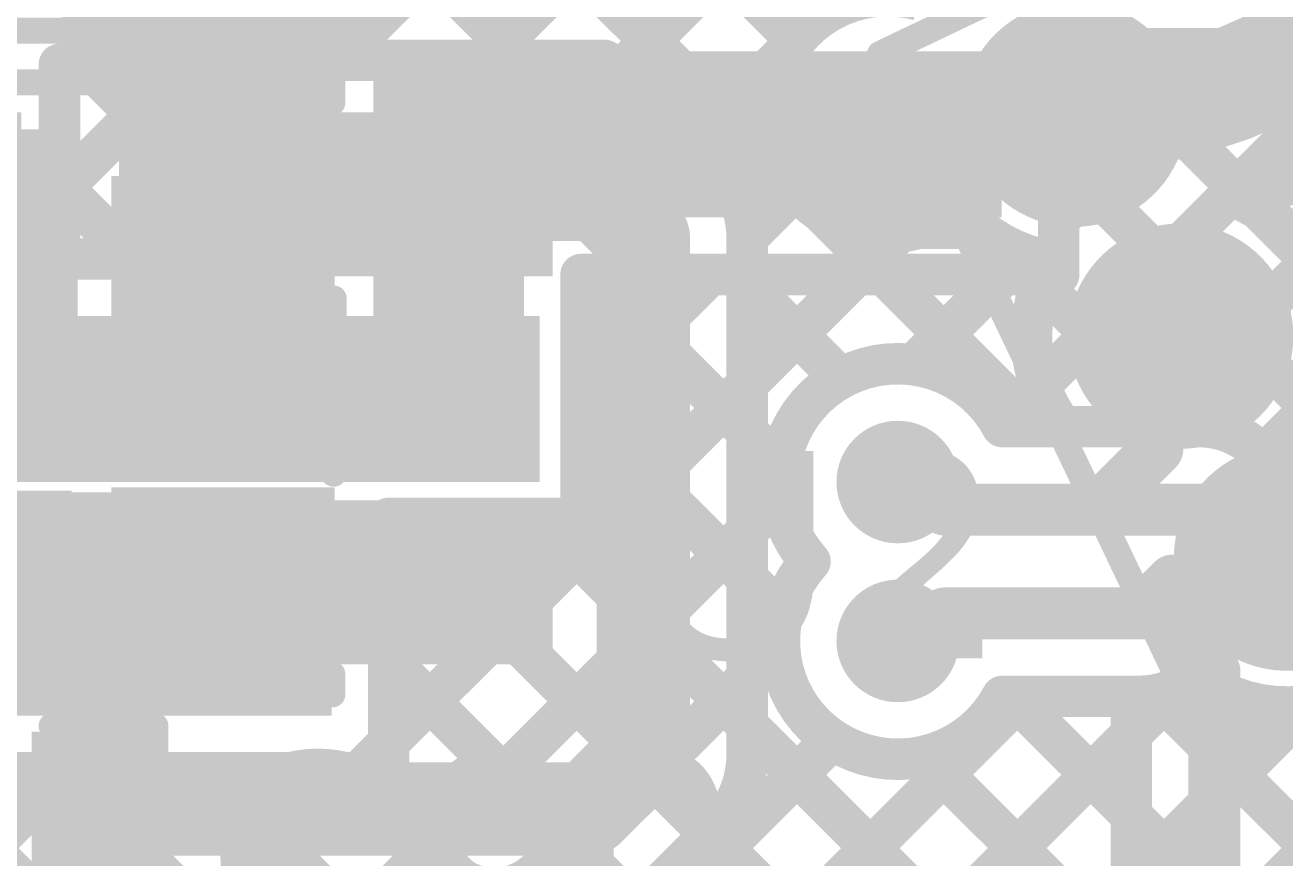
# Model space of a CAD drawing. Header units: millimetres. Extents: x -0.57 to 2.98, y -0.65 to 2.86.
# Drawn here: x 2.2759 to 2.5186, y 1.6376 to 1.7981 of the extents above; entities that cross this region are included whole.
import ezdxf

# ---------------------------------------------------------------- set-up
doc = ezdxf.new("R2010")
doc.units = ezdxf.units.MM
doc.header["$MEASUREMENT"] = 0
for name, color, linetype in [('BottomLayer', 5, 'Continuous'), ('BottomPaste', 16, 'Continuous'), ('BottomSolder', 6, 'Continuous'), ('Mechanical2', 216, 'Continuous'), ('TopLayer', 1, 'Continuous'), ('TopOverlay', 2, 'Continuous'), ('TopPaste', 8, 'Continuous'), ('TopSolder', 216, 'Continuous'), ('ViaHoleLayer', 16, 'Continuous')]:
    doc.layers.add(name, color=color, linetype=linetype)
doc.styles.add('Arial', font='', dxfattribs={"height": 0.2})
doc.styles.get('Arial').set_extended_font_data('Arial')

# ---------------------------------------------------------------- blocks, each defined once
blk = doc.blocks.new('C___0603_B_63')
at = {"layer": 'BottomLayer'}
for points in [[(-0.045, -0.0175), (-0.045, 0.0175), (-0.015, 0.0175), (-0.015, -0.0175)], [(0.015, -0.0175), (0.015, 0.0175), (0.045, 0.0175), (0.045, -0.0175)]]:
    blk.add_hatch(color=5, dxfattribs=at).paths.add_polyline_path(points)
at = {"layer": 'BottomPaste'}
for points in [[(-0.045, -0.0175), (-0.045, 0.0175), (-0.015, 0.0175), (-0.015, -0.0175)], [(0.015, -0.0175), (0.015, 0.0175), (0.045, 0.0175), (0.045, -0.0175)]]:
    blk.add_hatch(color=16, dxfattribs=at).paths.add_polyline_path(points)
at = {"layer": 'BottomSolder'}
for points in [[(-0.04736, -0.01986), (-0.04736, 0.01986), (-0.01264, 0.01986), (-0.01264, -0.01986)], [(0.01264, -0.01986), (0.01264, 0.01986), (0.04736, 0.01986), (0.04736, -0.01986)]]:
    blk.add_hatch(color=6, dxfattribs=at).paths.add_polyline_path(points)
blk = doc.blocks.new('SOT_23_5_99')
at = {"layer": 'TopLayer'}
for points in [[(-0.07283, 0.04921), (-0.02953, 0.04921), (-0.02953, 0.02559), (-0.07283, 0.02559)], [(0.02953, 0.04921), (0.07283, 0.04921), (0.07283, 0.02559), (0.02953, 0.02559)], [(-0.07283, 0.01181), (-0.02953, 0.01181), (-0.02953, -0.01181), (-0.07283, -0.01181)], [(-0.07283, -0.02559), (-0.02953, -0.02559), (-0.02953, -0.04921), (-0.07283, -0.04921)], [(0.02953, -0.02559), (0.07283, -0.02559), (0.07283, -0.04921), (0.02953, -0.04921)]]:
    blk.add_hatch(color=1, dxfattribs=at).paths.add_polyline_path(points)
at = {"layer": 'TopPaste'}
for points in [[(-0.07283, 0.04921), (-0.02953, 0.04921), (-0.02953, 0.02559), (-0.07283, 0.02559)], [(0.02953, 0.04921), (0.07283, 0.04921), (0.07283, 0.02559), (0.02953, 0.02559)], [(-0.07283, 0.01181), (-0.02953, 0.01181), (-0.02953, -0.01181), (-0.07283, -0.01181)], [(-0.07283, -0.02559), (-0.02953, -0.02559), (-0.02953, -0.04921), (-0.07283, -0.04921)], [(0.02953, -0.02559), (0.07283, -0.02559), (0.07283, -0.04921), (0.02953, -0.04921)]]:
    blk.add_hatch(color=8, dxfattribs=at).paths.add_polyline_path(points)
at = {"layer": 'TopSolder'}
for points in [[(-0.07683, 0.05321), (-0.02553, 0.05321), (-0.02553, 0.02159), (-0.07683, 0.02159)], [(0.02553, 0.05321), (0.07683, 0.05321), (0.07683, 0.02159), (0.02553, 0.02159)], [(-0.07683, 0.01581), (-0.02553, 0.01581), (-0.02553, -0.01581), (-0.07683, -0.01581)], [(-0.07683, -0.02159), (-0.02553, -0.02159), (-0.02553, -0.05321), (-0.07683, -0.05321)], [(0.02553, -0.02159), (0.07683, -0.02159), (0.07683, -0.05321), (0.02553, -0.05321)]]:
    blk.add_hatch(color=216, dxfattribs=at).paths.add_polyline_path(points)
at = {"layer": 'TopOverlay', "const_width": 0.005}
for points in [[(-0.03461, 0.05506), (-0.03461, 0.059)], [(-0.03461, 0.059), (0.03439, 0.059)], [(0.03439, 0.05506), (0.03439, 0.059)], [(-0.084, 0.032), (-0.084, 0.042)], [(-0.084, 0.042), (-0.079, 0.037)], [(-0.084, 0.032), (-0.079, 0.037)], [(0.03465, -0.01646), (0.03465, 0.01732)], [(-0.03461, -0.059), (-0.03461, -0.05506)], [(0.03439, -0.059), (0.03439, -0.05506)], [(-0.03461, -0.059), (0.03439, -0.059)]]:
    blk.add_lwpolyline(points, dxfattribs=at)
at = {"layer": 'TopOverlay', "const_width": 0.0025}
for points in [[(-0.03586, 0.059, 1), (-0.03336, 0.059, 1)], [(-0.03586, 0.059, 1), (-0.03336, 0.059, 1)], [(0.03314, 0.059, 1), (0.03564, 0.059, 1)], [(0.03314, 0.059, 1), (0.03564, 0.059, 1)], [(-0.03586, 0.05506, 1), (-0.03336, 0.05506, 1)], [(0.03314, 0.05506, 1), (0.03564, 0.05506, 1)], [(-0.08525, 0.042, 1), (-0.08275, 0.042, 1)], [(-0.08525, 0.042, 1), (-0.08275, 0.042, 1)], [(-0.08025, 0.037, 1), (-0.07775, 0.037, 1)], [(-0.08025, 0.037, 1), (-0.07775, 0.037, 1)], [(-0.08525, 0.032, 1), (-0.08275, 0.032, 1)], [(-0.08525, 0.032, 1), (-0.08275, 0.032, 1)], [(0.0334, 0.01732, 1), (0.0359, 0.01732, 1)], [(0.0334, -0.01646, 1), (0.0359, -0.01646, 1)], [(-0.03586, -0.05506, 1), (-0.03336, -0.05506, 1)], [(0.03314, -0.05506, 1), (0.03564, -0.05506, 1)], [(-0.03586, -0.059, 1), (-0.03336, -0.059, 1)], [(-0.03586, -0.059, 1), (-0.03336, -0.059, 1)], [(0.03314, -0.059, 1), (0.03564, -0.059, 1)], [(0.03314, -0.059, 1), (0.03564, -0.059, 1)]]:
    blk.add_lwpolyline(points, format="xyb", close=True, dxfattribs=at)
blk = doc.blocks.new('SOLDER_BRIDGE_153')
at = {"layer": 'TopLayer'}
for points in [[(-0.045, -0.0175), (-0.045, 0.0175), (-0.015, 0.0175), (-0.015, -0.0175)], [(0.015, -0.0175), (0.015, 0.0175), (0.045, 0.0175), (0.045, -0.0175)]]:
    blk.add_hatch(color=1, dxfattribs=at).paths.add_polyline_path(points)
at = {"layer": 'TopPaste'}
for points in [[(-0.045, -0.0175), (-0.045, 0.0175), (-0.015, 0.0175), (-0.015, -0.0175)], [(0.015, -0.0175), (0.015, 0.0175), (0.045, 0.0175), (0.045, -0.0175)]]:
    blk.add_hatch(color=8, dxfattribs=at).paths.add_polyline_path(points)
at = {"layer": 'TopSolder'}
for points in [[(-0.049, -0.0215), (-0.049, 0.0215), (-0.011, 0.0215), (-0.011, -0.0215)], [(0.011, -0.0215), (0.011, 0.0215), (0.049, 0.0215), (0.049, -0.0215)]]:
    blk.add_hatch(color=216, dxfattribs=at).paths.add_polyline_path(points)
at = {"layer": 'TopOverlay', "const_width": 0.005}
for points in [[(0.05, 0.022), (-0.05, 0.022)], [(-0.05, 0.022), (-0.05, -0.022)], [(0.05, 0.022), (0.05, -0.022)], [(0.05, -0.022), (-0.05, -0.022)]]:
    blk.add_lwpolyline(points, dxfattribs=at)
at = {"layer": 'TopOverlay', "const_width": 0.0025}
for points in [[(-0.05125, 0.022, 1), (-0.04875, 0.022, 1)], [(-0.05125, 0.022, 1), (-0.04875, 0.022, 1)], [(0.04875, 0.022, 1), (0.05125, 0.022, 1)], [(0.04875, 0.022, 1), (0.05125, 0.022, 1)], [(-0.05125, -0.022, 1), (-0.04875, -0.022, 1)], [(-0.05125, -0.022, 1), (-0.04875, -0.022, 1)], [(0.04875, -0.022, 1), (0.05125, -0.022, 1)], [(0.04875, -0.022, 1), (0.05125, -0.022, 1)]]:
    blk.add_lwpolyline(points, format="xyb", close=True, dxfattribs=at)
blk = doc.blocks.new('RES_0603_B_179')
at = {"layer": 'BottomLayer'}
for points in [[(-0.045, -0.0175), (-0.045, 0.0175), (-0.015, 0.0175), (-0.015, -0.0175)], [(0.015, -0.0175), (0.015, 0.0175), (0.045, 0.0175), (0.045, -0.0175)]]:
    blk.add_hatch(color=5, dxfattribs=at).paths.add_polyline_path(points)
at = {"layer": 'BottomPaste'}
for points in [[(-0.045, -0.0175), (-0.045, 0.0175), (-0.015, 0.0175), (-0.015, -0.0175)], [(0.015, -0.0175), (0.015, 0.0175), (0.045, 0.0175), (0.045, -0.0175)]]:
    blk.add_hatch(color=16, dxfattribs=at).paths.add_polyline_path(points)
at = {"layer": 'BottomSolder'}
for points in [[(-0.049, -0.0215), (-0.049, 0.0215), (-0.011, 0.0215), (-0.011, -0.0215)], [(0.011, -0.0215), (0.011, 0.0215), (0.049, 0.0215), (0.049, -0.0215)]]:
    blk.add_hatch(color=6, dxfattribs=at).paths.add_polyline_path(points)
blk = doc.blocks.new('CAP_0402_215')
at = {"layer": 'TopLayer'}
for points in [[(-0.0275, -0.0125), (-0.0275, 0.0125), (-0.0095, 0.0125), (-0.0095, -0.0125)], [(0.0095, -0.0125), (0.0095, 0.0125), (0.0275, 0.0125), (0.0275, -0.0125)]]:
    blk.add_hatch(color=1, dxfattribs=at).paths.add_polyline_path(points)
at = {"layer": 'TopPaste'}
for points in [[(-0.0275, -0.0125), (-0.0275, 0.0125), (-0.0095, 0.0125), (-0.0095, -0.0125)], [(0.0095, -0.0125), (0.0095, 0.0125), (0.0275, 0.0125), (0.0275, -0.0125)]]:
    blk.add_hatch(color=8, dxfattribs=at).paths.add_polyline_path(points)
at = {"layer": 'TopSolder'}
for points in [[(-0.02986, -0.01486), (-0.02986, 0.01486), (-0.00714, 0.01486), (-0.00714, -0.01486)], [(0.00714, -0.01486), (0.00714, 0.01486), (0.02986, 0.01486), (0.02986, -0.01486)]]:
    blk.add_hatch(color=216, dxfattribs=at).paths.add_polyline_path(points)
at = {"layer": 'TopOverlay', "const_width": 0.005}
for points in [[(-0.011, 0.016), (-0.031, 0.016)], [(-0.031, 0.016), (-0.031, -0.016)], [(0.031, 0.016), (0.011, 0.016)], [(0.031, 0.016), (0.031, -0.016)], [(-0.011, -0.016), (-0.031, -0.016)], [(0.031, -0.016), (0.011, -0.016)]]:
    blk.add_lwpolyline(points, dxfattribs=at)
at = {"layer": 'TopOverlay', "const_width": 0.0025}
for points in [[(-0.03225, 0.016, 1), (-0.02975, 0.016, 1)], [(-0.03225, 0.016, 1), (-0.02975, 0.016, 1)], [(-0.01225, 0.016, 1), (-0.00975, 0.016, 1)], [(0.00975, 0.016, 1), (0.01225, 0.016, 1)], [(0.02975, 0.016, 1), (0.03225, 0.016, 1)], [(0.02975, 0.016, 1), (0.03225, 0.016, 1)], [(-0.03225, -0.016, 1), (-0.02975, -0.016, 1)], [(-0.03225, -0.016, 1), (-0.02975, -0.016, 1)], [(-0.01225, -0.016, 1), (-0.00975, -0.016, 1)], [(0.00975, -0.016, 1), (0.01225, -0.016, 1)], [(0.02975, -0.016, 1), (0.03225, -0.016, 1)], [(0.02975, -0.016, 1), (0.03225, -0.016, 1)]]:
    blk.add_lwpolyline(points, format="xyb", close=True, dxfattribs=at)
blk = doc.blocks.new('CAP_0603_B_218')
at = {"layer": 'BottomLayer'}
for points in [[(-0.045, -0.0175), (-0.045, 0.0175), (-0.015, 0.0175), (-0.015, -0.0175)], [(0.015, -0.0175), (0.015, 0.0175), (0.045, 0.0175), (0.045, -0.0175)]]:
    blk.add_hatch(color=5, dxfattribs=at).paths.add_polyline_path(points)
at = {"layer": 'BottomPaste'}
for points in [[(-0.045, -0.0175), (-0.045, 0.0175), (-0.015, 0.0175), (-0.015, -0.0175)], [(0.015, -0.0175), (0.015, 0.0175), (0.045, 0.0175), (0.045, -0.0175)]]:
    blk.add_hatch(color=16, dxfattribs=at).paths.add_polyline_path(points)
at = {"layer": 'BottomSolder'}
for points in [[(-0.04736, -0.01986), (-0.04736, 0.01986), (-0.01264, 0.01986), (-0.01264, -0.01986)], [(0.01264, -0.01986), (0.01264, 0.01986), (0.04736, 0.01986), (0.04736, -0.01986)]]:
    blk.add_hatch(color=6, dxfattribs=at).paths.add_polyline_path(points)
blk = doc.blocks.new('SPM0687LR5H_1_234')
at = {"layer": 'TopLayer'}
h = blk.add_hatch(color=1, dxfattribs=at)
edge = h.paths.add_edge_path()
edge.add_arc((-0.0474, 0.06705), 0.01772, 0, 360)
h = blk.add_hatch(color=1, dxfattribs=at)
edge = h.paths.add_edge_path()
edge.add_arc((0, 0.06705), 0.01772, 0, 360)
h = blk.add_hatch(color=1, dxfattribs=at)
edge = h.paths.add_edge_path()
edge.add_arc((0.0474, 0.06705), 0.01772, 0, 360)
at = {"layer": 'TopPaste'}
h = blk.add_hatch(color=8, dxfattribs=at)
edge = h.paths.add_edge_path()
edge.add_arc((-0.0474, 0.06705), 0.01772, 0, 360)
h = blk.add_hatch(color=8, dxfattribs=at)
edge = h.paths.add_edge_path()
edge.add_arc((0, 0.06705), 0.01772, 0, 360)
h = blk.add_hatch(color=8, dxfattribs=at)
edge = h.paths.add_edge_path()
edge.add_arc((0.0474, 0.06705), 0.01772, 0, 360)
at = {"layer": 'TopSolder'}
h = blk.add_hatch(color=216, dxfattribs=at)
edge = h.paths.add_edge_path()
edge.add_arc((-0.0474, 0.06705), 0.02172, 0, 360)
h = blk.add_hatch(color=216, dxfattribs=at)
edge = h.paths.add_edge_path()
edge.add_arc((0, 0.06705), 0.02172, 0, 360)
h = blk.add_hatch(color=216, dxfattribs=at)
edge = h.paths.add_edge_path()
edge.add_arc((0.0474, 0.06705), 0.02172, 0, 360)
at = {"layer": 'TopOverlay', "const_width": 0.005}
for points in [[(-0.07402, 0.09591), (-0.07402, -0.10591)], [(0.07402, 0.09591), (-0.07402, 0.09591)], [(0.07402, 0.09591), (0.07402, -0.10591)]]:
    blk.add_lwpolyline(points, dxfattribs=at)
at = {"layer": 'TopOverlay', "const_width": 0.0025}
for points in [[(-0.07527, 0.09591, 1), (-0.07277, 0.09591, 1)], [(-0.07527, 0.09591, 1), (-0.07277, 0.09591, 1)], [(0.07277, 0.09591, 1), (0.07527, 0.09591, 1)], [(0.07277, 0.09591, 1), (0.07527, 0.09591, 1)]]:
    blk.add_lwpolyline(points, format="xyb", close=True, dxfattribs=at)
blk = doc.blocks.new('CAP_0402_B_361')
at = {"layer": 'BottomLayer'}
for points in [[(-0.0095, 0.0125), (-0.0095, -0.0125), (-0.0275, -0.0125), (-0.0275, 0.0125)], [(0.0275, 0.0125), (0.0275, -0.0125), (0.0095, -0.0125), (0.0095, 0.0125)]]:
    blk.add_hatch(color=5, dxfattribs=at).paths.add_polyline_path(points)
at = {"layer": 'BottomPaste'}
for points in [[(-0.0095, 0.0125), (-0.0095, -0.0125), (-0.0275, -0.0125), (-0.0275, 0.0125)], [(0.0275, 0.0125), (0.0275, -0.0125), (0.0095, -0.0125), (0.0095, 0.0125)]]:
    blk.add_hatch(color=16, dxfattribs=at).paths.add_polyline_path(points)
at = {"layer": 'BottomSolder'}
for points in [[(-0.00714, 0.01486), (-0.00714, -0.01486), (-0.02986, -0.01486), (-0.02986, 0.01486)], [(0.02986, 0.01486), (0.02986, -0.01486), (0.00714, -0.01486), (0.00714, 0.01486)]]:
    blk.add_hatch(color=6, dxfattribs=at).paths.add_polyline_path(points)
blk = doc.blocks.new('C___0402_B_365')
at = {"layer": 'BottomLayer'}
for points in [[(-0.0095, 0.0125), (-0.0095, -0.0125), (-0.0275, -0.0125), (-0.0275, 0.0125)], [(0.0275, 0.0125), (0.0275, -0.0125), (0.0095, -0.0125), (0.0095, 0.0125)]]:
    blk.add_hatch(color=5, dxfattribs=at).paths.add_polyline_path(points)
at = {"layer": 'BottomPaste'}
for points in [[(-0.0095, 0.0125), (-0.0095, -0.0125), (-0.0275, -0.0125), (-0.0275, 0.0125)], [(0.0275, 0.0125), (0.0275, -0.0125), (0.0095, -0.0125), (0.0095, 0.0125)]]:
    blk.add_hatch(color=16, dxfattribs=at).paths.add_polyline_path(points)
at = {"layer": 'BottomSolder'}
for points in [[(-0.00714, 0.01486), (-0.00714, -0.01486), (-0.02986, -0.01486), (-0.02986, 0.01486)], [(0.02986, 0.01486), (0.02986, -0.01486), (0.00714, -0.01486), (0.00714, 0.01486)]]:
    blk.add_hatch(color=6, dxfattribs=at).paths.add_polyline_path(points)

msp = doc.modelspace()

# ---------------------------------------------------------------- hatches: boundary and pattern name
at = {"layer": 'BottomLayer'}
for points in [[(2.294, 1.729), (2.334, 1.729), (2.334, 1.821), (2.294, 1.821)], [(2.343, 1.761), (2.464, 1.761), (2.464, 1.793), (2.343, 1.793)], [(2.173, 1.729), (2.286, 1.729), (2.286, 1.778), (2.173, 1.778)], [(2.343, 1.714), (2.372, 1.714), (2.372, 1.764), (2.343, 1.764)], [(2.197, 1.665), (2.33494, 1.665), (2.33494, 1.708), (2.197, 1.708)]]:
    msp.add_hatch(color=5, dxfattribs=at).paths.add_polyline_path(points)
h = msp.add_hatch(color=5, dxfattribs=at)
edge = h.paths.add_edge_path()
edge.add_arc((2.44208, 1.78092), 0.01181, 0, 360)
h = msp.add_hatch(color=5, dxfattribs=at)
edge = h.paths.add_edge_path()
edge.add_arc((2.36, 1.727), 0.01181, 0, 360)
h = msp.add_hatch(color=5, dxfattribs=at)
edge = h.paths.add_edge_path()
edge.add_arc((2.444, 1.71), 0.01181, 0, 360)
h = msp.add_hatch(color=5, dxfattribs=at)
edge = h.paths.add_edge_path()
edge.add_arc((2.317, 1.69), 0.01181, 0, 360)
h = msp.add_hatch(color=5, dxfattribs=at)
edge = h.paths.add_edge_path()
edge.add_arc((2.444, 1.67938), 0.01181, 0, 360)
at = {"layer": 'BottomSolder'}
h = msp.add_hatch(color=6, dxfattribs=at)
edge = h.paths.add_edge_path()
edge.add_arc((2.44208, 1.78092), 0.00791, 0, 360)
h = msp.add_hatch(color=6, dxfattribs=at)
edge = h.paths.add_edge_path()
edge.add_arc((2.36, 1.727), 0.00791, 0, 360)
h = msp.add_hatch(color=6, dxfattribs=at)
edge = h.paths.add_edge_path()
edge.add_arc((2.444, 1.71), 0.00791, 0, 360)
h = msp.add_hatch(color=6, dxfattribs=at)
edge = h.paths.add_edge_path()
edge.add_arc((2.317, 1.69), 0.00791, 0, 360)
h = msp.add_hatch(color=6, dxfattribs=at)
edge = h.paths.add_edge_path()
edge.add_arc((2.444, 1.67938), 0.00791, 0, 360)
at = {"layer": 'TopLayer'}
h = msp.add_hatch(color=1, dxfattribs=at)
edge = h.paths.add_edge_path()
edge.add_arc((2.44208, 1.78092), 0.01181, 0, 360)
msp.add_hatch(color=1, dxfattribs=at).paths.add_polyline_path([(2.172, 1.71), (2.375, 1.71), (2.375, 1.742), (2.172, 1.742)])
h = msp.add_hatch(color=1, dxfattribs=at)
edge = h.paths.add_edge_path()
edge.add_arc((2.36, 1.727), 0.01181, 0, 360)
h = msp.add_hatch(color=1, dxfattribs=at)
edge = h.paths.add_edge_path()
edge.add_arc((2.444, 1.71), 0.01181, 0, 360)
h = msp.add_hatch(color=1, dxfattribs=at)
edge = h.paths.add_edge_path()
edge.add_arc((2.317, 1.69), 0.01181, 0, 360)
h = msp.add_hatch(color=1, dxfattribs=at)
edge = h.paths.add_edge_path()
edge.add_arc((2.444, 1.67938), 0.01181, 0, 360)
at = {"layer": 'TopSolder'}
h = msp.add_hatch(color=216, dxfattribs=at)
edge = h.paths.add_edge_path()
edge.add_arc((2.44208, 1.78092), 0.00791, 0, 360)
h = msp.add_hatch(color=216, dxfattribs=at)
edge = h.paths.add_edge_path()
edge.add_arc((2.36, 1.727), 0.00791, 0, 360)
h = msp.add_hatch(color=216, dxfattribs=at)
edge = h.paths.add_edge_path()
edge.add_arc((2.444, 1.71), 0.00791, 0, 360)
h = msp.add_hatch(color=216, dxfattribs=at)
edge = h.paths.add_edge_path()
edge.add_arc((2.317, 1.69), 0.00791, 0, 360)
h = msp.add_hatch(color=216, dxfattribs=at)
edge = h.paths.add_edge_path()
edge.add_arc((2.444, 1.67938), 0.00791, 0, 360)
at = {"layer": 'ViaHoleLayer'}
h = msp.add_hatch(color=16, dxfattribs=at)
edge = h.paths.add_edge_path()
edge.add_arc((2.44208, 1.78092), 0.00591, 0, 360)
h = msp.add_hatch(color=16, dxfattribs=at)
edge = h.paths.add_edge_path()
edge.add_arc((2.36, 1.727), 0.00591, 0, 360)
h = msp.add_hatch(color=16, dxfattribs=at)
edge = h.paths.add_edge_path()
edge.add_arc((2.444, 1.71), 0.00591, 0, 360)
h = msp.add_hatch(color=16, dxfattribs=at)
edge = h.paths.add_edge_path()
edge.add_arc((2.317, 1.69), 0.00591, 0, 360)
h = msp.add_hatch(color=16, dxfattribs=at)
edge = h.paths.add_edge_path()
edge.add_arc((2.444, 1.67938), 0.00591, 0, 360)

# ---------------------------------------------------------------- linework, layer by layer
at = {"layer": 'BottomLayer'}
for points, const_width in [([(2.46389, 1.72117), (2.53622, 1.7935)], 0.008), ([(2.475, 1.76057), (2.50793, 1.7935)], 0.008), ([(2.485, 1.7935), (2.54931, 1.7935)], 0.008), ([(2.51093, 1.7935), (2.623, 1.68143)], 0.008), ([(2.475, 1.75), (2.475, 1.791)], 0.008), ([(2.475, 1.791), (2.485, 1.791)], 0.008), ([(2.485, 1.79114), (2.623, 1.65314)], 0.008), ([(2.49169, 1.72069), (2.5569, 1.7859)], 0.008), ([(2.475, 1.77286), (2.623, 1.62486)], 0.008), ([(2.51436, 1.71507), (2.56292, 1.76364)], 0.008), ([(2.34594, 1.65979), (2.43615, 1.75)], 0.008), ([(2.383, 1.75), (2.475, 1.75)], 0.008), ([(2.383, 1.72514), (2.40786, 1.75)], 0.008), ([(2.383, 1.703), (2.383, 1.75)], 0.008), ([(2.38472, 1.75), (2.42143, 1.71329)], 0.008), ([(2.41301, 1.75), (2.43302, 1.72999)], 0.008), ([(2.44129, 1.75), (2.4706, 1.72069)], 0.008), ([(2.44704, 1.73261), (2.46443, 1.75)], 0.008), ([(2.46958, 1.75), (2.49889, 1.72069)], 0.008), ([(2.383, 1.72344), (2.4218, 1.68464)], 0.008), ([(2.46415, 1.72069), (2.50212, 1.72069)], 0.008), ([(2.51344, 1.71599), (2.5363, 1.69313)], 0.008), ([(2.44031, 1.71), (2.444, 1.71)], 0.01), ([(2.444, 1.71), (2.44769, 1.71)], 0.01), ([(2.44769, 1.71), (2.453, 1.70469)], 0.01), ([(2.33734, 1.62291), (2.42139, 1.70696)], 0.008), ([(2.453, 1.70469), (2.50212, 1.70469)], 0.01), ([(2.50212, 1.70469), (2.525, 1.6818)], 0.01), ([(2.34594, 1.68807), (2.36086, 1.703)], 0.008), ([(2.34594, 1.703), (2.383, 1.703)], 0.008), ([(2.34594, 1.654), (2.34594, 1.703)], 0.008), ([(2.34687, 1.703), (2.489, 1.56087)], 0.008), ([(2.37515, 1.703), (2.489, 1.58915)], 0.008), ([(2.44769, 1.67938), (2.453, 1.68469)], 0.01), ([(2.453, 1.68469), (2.49383, 1.68469)], 0.01), ([(2.49383, 1.68469), (2.505, 1.67352)], 0.01), ([(2.44031, 1.67938), (2.444, 1.67938)], 0.01), ([(2.444, 1.67938), (2.44769, 1.67938)], 0.01), ([(2.34271, 1.59999), (2.42121, 1.67849)], 0.008), ([(2.34594, 1.67565), (2.489, 1.53259)], 0.008), ([(2.505, 1.474), (2.505, 1.67352)], 0.01), ([(2.363, 1.56371), (2.46797, 1.66869)], 0.008), ([(2.46415, 1.66869), (2.4872, 1.66869)], 0.008), ([(2.46603, 1.66869), (2.489, 1.64572)], 0.008), ([(2.489, 1.48063), (2.489, 1.66689)], 0.008), ([(2.363, 1.53543), (2.489, 1.66143)], 0.008), ([(2.34015, 1.654), (2.34594, 1.65979)], 0.008), ([(2.348, 1.577), (2.43138, 1.66038)], 0.008), ([(2.44926, 1.65718), (2.489, 1.61744)], 0.008), ([(2.21054, 1.654), (2.34594, 1.654)], 0.008), ([(2.25358, 1.624), (2.28358, 1.654)], 0.008), ([(2.25445, 1.654), (2.28445, 1.624)], 0.008), ([(2.28186, 1.624), (2.31186, 1.654)], 0.008), ([(2.28273, 1.654), (2.30984, 1.62689)], 0.008), ([(2.31102, 1.654), (2.48669, 1.47832)], 0.008), ([(2.31521, 1.62906), (2.34015, 1.654)], 0.008), ([(2.3393, 1.654), (2.489, 1.5043)], 0.008)]:
    msp.add_lwpolyline(points, dxfattribs=dict(at, const_width=const_width))
for points, const_width in [([(2.483, 1.7935, 1), (2.487, 1.7935, 1)], 0.004), ([(2.50593, 1.7935, 1), (2.50993, 1.7935, 1)], 0.004), ([(2.50893, 1.7935, 1), (2.51293, 1.7935, 1)], 0.004), ([(2.473, 1.791, 1), (2.477, 1.791, 1)], 0.004), ([(2.473, 1.791, 1), (2.477, 1.791, 1)], 0.004), ([(2.483, 1.79114, 1), (2.487, 1.79114, 1)], 0.004), ([(2.483, 1.791, 1), (2.487, 1.791, 1)], 0.004), ([(2.473, 1.77286, 1), (2.477, 1.77286, 1)], 0.004), ([(2.473, 1.76057, 1), (2.477, 1.76057, 1)], 0.004), ([(2.381, 1.75, 1), (2.385, 1.75, 1)], 0.004), ([(2.381, 1.75, 1), (2.385, 1.75, 1)], 0.004), ([(2.38272, 1.75, 1), (2.38672, 1.75, 1)], 0.004), ([(2.40586, 1.75, 1), (2.40986, 1.75, 1)], 0.004), ([(2.41101, 1.75, 1), (2.41501, 1.75, 1)], 0.004), ([(2.43415, 1.75, 1), (2.43815, 1.75, 1)], 0.004), ([(2.43929, 1.75, 1), (2.44329, 1.75, 1)], 0.004), ([(2.46243, 1.75, 1), (2.46643, 1.75, 1)], 0.004), ([(2.46758, 1.75, 1), (2.47158, 1.75, 1)], 0.004), ([(2.473, 1.75, 1), (2.477, 1.75, 1)], 0.004), ([(2.473, 1.75, 1), (2.477, 1.75, 1)], 0.004), ([(2.44504, 1.73261, 1), (2.44904, 1.73261, 1)], 0.004), ([(2.43102, 1.72999, 1), (2.43502, 1.72999, 1)], 0.004), ([(2.381, 1.72514, 1), (2.385, 1.72514, 1)], 0.004), ([(2.381, 1.72344, 1), (2.385, 1.72344, 1)], 0.004), ([(2.46189, 1.72117, 1), (2.46589, 1.72117, 1)], 0.004), ([(2.46215, 1.72069, 1), (2.46615, 1.72069, 1)], 0.004), ([(2.46215, 1.72069, 1), (2.46615, 1.72069, 1)], 0.004), ([(2.4686, 1.72069, 1), (2.4726, 1.72069, 1)], 0.004), ([(2.48969, 1.72069, 1), (2.49369, 1.72069, 1)], 0.004), ([(2.49689, 1.72069, 1), (2.50089, 1.72069, 1)], 0.004), ([(2.50012, 1.72069, 1), (2.50412, 1.72069, 1)], 0.004), ([(2.50012, 1.72069, 1), (2.50412, 1.72069, 1)], 0.004), ([(2.50012, 1.72069, 1), (2.50412, 1.72069, 1)], 0.004), ([(2.51143, 1.716, 1), (2.51543, 1.716, 1)], 0.004), ([(2.51144, 1.71599, 1), (2.51544, 1.71599, 1)], 0.004), ([(2.51144, 1.71599, 1), (2.51544, 1.71599, 1)], 0.004), ([(2.51236, 1.71507, 1), (2.51636, 1.71507, 1)], 0.004), ([(2.41943, 1.71329, 1), (2.42343, 1.71329, 1)], 0.004), ([(2.43781, 1.71, 1), (2.44281, 1.71, 1)], 0.005), ([(2.4415, 1.71, 1), (2.4465, 1.71, 1)], 0.005), ([(2.4415, 1.71, 1), (2.4465, 1.71, 1)], 0.005), ([(2.44519, 1.71, 1), (2.45019, 1.71, 1)], 0.005), ([(2.44519, 1.71, 1), (2.45019, 1.71, 1)], 0.005), ([(2.41939, 1.70696, 1), (2.42339, 1.70696, 1)], 0.004), ([(2.4505, 1.70469, 1), (2.4555, 1.70469, 1)], 0.005), ([(2.4505, 1.70469, 1), (2.4555, 1.70469, 1)], 0.005), ([(2.49962, 1.70469, 1), (2.50462, 1.70469, 1)], 0.005), ([(2.49962, 1.70469, 1), (2.50462, 1.70469, 1)], 0.005), ([(2.34394, 1.703, 1), (2.34794, 1.703, 1)], 0.004), ([(2.34394, 1.703, 1), (2.34794, 1.703, 1)], 0.004), ([(2.34487, 1.703, 1), (2.34887, 1.703, 1)], 0.004), ([(2.35886, 1.703, 1), (2.36286, 1.703, 1)], 0.004), ([(2.37315, 1.703, 1), (2.37715, 1.703, 1)], 0.004), ([(2.381, 1.703, 1), (2.385, 1.703, 1)], 0.004), ([(2.381, 1.703, 1), (2.385, 1.703, 1)], 0.004), ([(2.42509, 1.69469, 1), (2.42909, 1.69469, 1)], 0.004), ([(2.42509, 1.69469, 1), (2.42909, 1.69469, 1)], 0.004), ([(2.34394, 1.68807, 1), (2.34794, 1.68807, 1)], 0.004), ([(2.4505, 1.68469, 1), (2.4555, 1.68469, 1)], 0.005), ([(2.4505, 1.68469, 1), (2.4555, 1.68469, 1)], 0.005), ([(2.49133, 1.68469, 1), (2.49633, 1.68469, 1)], 0.005), ([(2.49133, 1.68469, 1), (2.49633, 1.68469, 1)], 0.005), ([(2.4198, 1.68464, 1), (2.4238, 1.68464, 1)], 0.004), ([(2.43781, 1.67938, 1), (2.44281, 1.67938, 1)], 0.005), ([(2.4415, 1.67938, 1), (2.4465, 1.67938, 1)], 0.005), ([(2.4415, 1.67938, 1), (2.4465, 1.67938, 1)], 0.005), ([(2.44519, 1.67938, 1), (2.45019, 1.67938, 1)], 0.005), ([(2.44519, 1.67938, 1), (2.45019, 1.67938, 1)], 0.005), ([(2.41921, 1.67849, 1), (2.42321, 1.67849, 1)], 0.004), ([(2.34394, 1.67565, 1), (2.34794, 1.67565, 1)], 0.004), ([(2.5025, 1.67352, 1), (2.5075, 1.67352, 1)], 0.005), ([(2.5025, 1.67352, 1), (2.5075, 1.67352, 1)], 0.005), ([(2.46215, 1.66869, 1), (2.46615, 1.66869, 1)], 0.004), ([(2.46215, 1.66869, 1), (2.46615, 1.66869, 1)], 0.004), ([(2.46403, 1.66869, 1), (2.46803, 1.66869, 1)], 0.004), ([(2.46597, 1.66869, 1), (2.46997, 1.66869, 1)], 0.004), ([(2.4852, 1.66869, 1), (2.4892, 1.66869, 1)], 0.004), ([(2.487, 1.66689, 1), (2.491, 1.66689, 1)], 0.004), ([(2.487, 1.66143, 1), (2.491, 1.66143, 1)], 0.004), ([(2.34394, 1.65979, 1), (2.34794, 1.65979, 1)], 0.004), ([(2.34394, 1.65979, 1), (2.34794, 1.65979, 1)], 0.004), ([(2.42938, 1.66038, 1), (2.43338, 1.66038, 1)], 0.004), ([(2.44726, 1.65718, 1), (2.45126, 1.65718, 1)], 0.004), ([(2.28073, 1.654, 1), (2.28473, 1.654, 1)], 0.004), ([(2.28158, 1.654, 1), (2.28558, 1.654, 1)], 0.004), ([(2.30902, 1.654, 1), (2.31302, 1.654, 1)], 0.004), ([(2.30986, 1.654, 1), (2.31386, 1.654, 1)], 0.004), ([(2.3373, 1.654, 1), (2.3413, 1.654, 1)], 0.004), ([(2.33815, 1.654, 1), (2.34215, 1.654, 1)], 0.004), ([(2.33815, 1.654, 1), (2.34215, 1.654, 1)], 0.004), ([(2.34394, 1.654, 1), (2.34794, 1.654, 1)], 0.004), ([(2.34394, 1.654, 1), (2.34794, 1.654, 1)], 0.004), ([(2.487, 1.64572, 1), (2.491, 1.64572, 1)], 0.004)]:
    msp.add_lwpolyline(points, format="xyb", close=True, dxfattribs=dict(at, const_width=const_width))
at = {"layer": 'BottomLayer', "const_width": 0.008}
for points in [[(2.42709, 1.69469, -1.132461), (2.46415, 1.72069)], [(2.50212, 1.72069, -0.198912), (2.51343, 1.716)], [(2.50212, 1.72069, -0.199231), (2.51344, 1.71599)], [(2.46415, 1.66869, -1.132461), (2.42709, 1.69469)]]:
    msp.add_lwpolyline(points, format="xyb", dxfattribs=at)
at = {"layer": 'Mechanical2', "const_width": 0.01}
msp.add_lwpolyline([(1.75783, 2.80917, -6.230382), (0.64896, 2.81029)], format="xyb", dxfattribs=at)
at = {"layer": 'TopLayer'}
for points, const_width in [([(2.561, 1.86384, -0.414214), (2.47808, 1.78092)], 0.022), ([(2.44811, 1.75892, -1.310882), (2.44811, 1.80292)], 0.008), ([(2.38753, 1.78544, -0.186064), (2.40068, 1.77961)], 0.008), ([(2.38753, 1.78544, -0.186645), (2.40071, 1.77957)], 0.008), ([(2.54445, 1.78258, -0.092433), (2.51071, 1.76412)], 0.008), ([(2.40911, 1.77117, -0.199496), (2.415, 1.757)], 0.008), ([(2.40914, 1.77114, -0.198912), (2.415, 1.757)], 0.008), ([(2.51071, 1.76412, -0.173235), (2.5244, 1.7505)], 0.008), ([(2.47365, 1.75255, -0.136613), (2.45962, 1.75892)], 0.008), ([(2.47256, 1.72577, -0.247579), (2.47365, 1.75255)], 0.008), ([(2.42709, 1.69469, -1.132461), (2.46415, 1.72069)], 0.008), ([(2.47567, 1.72069, -0.05202), (2.47256, 1.72577)], 0.008), ([(2.30125, 1.6735, -0.313229), (2.29604, 1.699)], 0.008), ([(2.46415, 1.66869, -1.132461), (2.42709, 1.69469)], 0.008), ([(2.54761, 1.69535, -0.624535), (2.50123, 1.67271)], 0.008), ([(2.50123, 1.67271, -0.183073), (2.49063, 1.66869)], 0.008), ([(2.50123, 1.67271, -0.183073), (2.49063, 1.66869)], 0.008), ([(2.415, 1.65754, -0.199496), (2.40911, 1.64337)], 0.008), ([(2.415, 1.65754, -0.198912), (2.40914, 1.6434)], 0.008)]:
    msp.add_lwpolyline(points, format="xyb", dxfattribs=dict(at, const_width=const_width))
for points, const_width in [([(2.336, 1.79127), (2.37579, 1.83106)], 0.008), ([(2.36023, 1.83106), (2.42326, 1.76803)], 0.008), ([(2.36429, 1.79127), (2.40407, 1.83106)], 0.008), ([(2.38851, 1.83106), (2.42433, 1.79525)], 0.008), ([(2.38753, 1.78623), (2.42197, 1.82068)], 0.008), ([(2.328, 1.79127), (2.328, 1.82039)], 0.008), ([(2.34298, 1.82003), (2.37173, 1.79127)], 0.008), ([(2.42958, 1.8), (2.44681, 1.81723)], 0.008), ([(2.328, 1.80672), (2.34345, 1.79127)], 0.008), ([(2.40493, 1.77535), (2.423, 1.79342)], 0.008), ([(2.28251, 1.7905), (2.31622, 1.7905)], 0.008), ([(2.28251, 1.76607), (2.30694, 1.7905)], 0.008), ([(2.28251, 1.753), (2.28251, 1.7905)], 0.008), ([(2.28765, 1.7905), (2.31622, 1.76193)], 0.008), ([(2.31622, 1.753), (2.31622, 1.7905)], 0.008), ([(2.328, 1.79127), (2.38753, 1.79127)], 0.008), ([(2.38753, 1.78544), (2.38753, 1.79127)], 0.008), ([(2.35187, 1.76546), (2.35187, 1.78727)], 0.01), ([(2.44208, 1.78092), (2.47808, 1.78092)], 0.022), ([(2.40071, 1.77957), (2.40911, 1.77117)], 0.008), ([(2.29773, 1.753), (2.31622, 1.77149)], 0.008), ([(2.35187, 1.76546), (2.38654, 1.76546)], 0.018), ([(2.35187, 1.76546), (2.35468, 1.76265)], 0.018), ([(2.38654, 1.76546), (2.395, 1.757)], 0.018), ([(2.28251, 1.76736), (2.29687, 1.753)], 0.008), ([(2.32022, 1.76546), (2.35187, 1.76546)], 0.01), ([(2.415, 1.75714), (2.42439, 1.76652)], 0.008), ([(2.395, 1.65754), (2.395, 1.757)], 0.018), ([(2.4292, 1.7621), (2.4706, 1.72069)], 0.008), ([(2.415, 1.72885), (2.44437, 1.75822)], 0.008), ([(2.44811, 1.75892), (2.45962, 1.75892)], 0.008), ([(2.415, 1.65754), (2.415, 1.757)], 0.008), ([(2.46325, 1.75633), (2.47153, 1.74804)], 0.008), ([(2.28251, 1.753), (2.31622, 1.753)], 0.008), ([(2.44704, 1.73261), (2.46834, 1.7539)], 0.008), ([(2.415, 1.74801), (2.43302, 1.72999)], 0.008), ([(2.494, 1.73366), (2.49848, 1.73814)], 0.01), ([(2.494, 1.71635), (2.494, 1.73366)], 0.01), ([(2.38753, 1.50339), (2.61618, 1.73205)], 0.008), ([(2.46389, 1.72117), (2.47138, 1.72866)], 0.008), ([(2.415, 1.71972), (2.42143, 1.71329)], 0.008), ([(2.46415, 1.72069), (2.47567, 1.72069)], 0.008), ([(2.48235, 1.70469), (2.494, 1.71635)], 0.01), ([(2.415, 1.70057), (2.42139, 1.70696)], 0.008), ([(2.453, 1.70469), (2.48235, 1.70469)], 0.01), ([(2.28251, 1.699), (2.29604, 1.699)], 0.008), ([(2.28251, 1.6735), (2.28251, 1.699)], 0.008), ([(2.317, 1.69), (2.31731, 1.69031)], 0.022), ([(2.31731, 1.69031), (2.35152, 1.69031)], 0.022), ([(2.35152, 1.69031), (2.35187, 1.69066)], 0.022), ([(2.51456, 1.69102), (2.51889, 1.69535)], 0.01), ([(2.28251, 1.68122), (2.2944, 1.69311)], 0.008), ([(2.415, 1.69144), (2.4218, 1.68464)], 0.008), ([(2.49063, 1.68469), (2.49696, 1.69102)], 0.01), ([(2.49696, 1.69102), (2.51456, 1.69102)], 0.01), ([(2.453, 1.68469), (2.49063, 1.68469)], 0.01), ([(2.28251, 1.68251), (2.29152, 1.6735)], 0.008), ([(2.415, 1.67228), (2.42121, 1.67849)], 0.008), ([(2.28251, 1.6735), (2.30125, 1.6735)], 0.008), ([(2.2885, 1.647), (2.2885, 1.6695)], 0.01), ([(2.34984, 1.52227), (2.49812, 1.67055)], 0.008), ([(2.331, 1.53171), (2.46797, 1.66869)], 0.008), ([(2.46415, 1.66869), (2.49063, 1.66869)], 0.008), ([(2.46603, 1.66869), (2.70674, 1.42799)], 0.008), ([(2.49397, 1.66904), (2.70674, 1.45627)], 0.008), ([(2.37813, 1.52227), (2.52275, 1.6669)], 0.008), ([(2.415, 1.66315), (2.70674, 1.37142)], 0.008), ([(2.38446, 1.647), (2.395, 1.65754)], 0.018), ([(2.331, 1.56), (2.43138, 1.66038)], 0.008), ([(2.44926, 1.65718), (2.70674, 1.3997)], 0.008), ([(2.2885, 1.647), (2.38446, 1.647)], 0.018), ([(2.2885, 1.62354), (2.2885, 1.647)], 0.018), ([(2.39863, 1.63289), (2.40911, 1.64337)], 0.008), ([(2.40781, 1.64207), (2.70674, 1.34313)], 0.008)]:
    msp.add_lwpolyline(points, dxfattribs=dict(at, const_width=const_width))
for points, const_width in [([(2.42758, 1.8, 1), (2.43158, 1.8, 1)], 0.004), ([(2.42233, 1.79525, 1), (2.42633, 1.79525, 1)], 0.004), ([(2.421, 1.79342, 1), (2.425, 1.79342, 1)], 0.004), ([(2.28051, 1.7905, 1), (2.28451, 1.7905, 1)], 0.004), ([(2.28051, 1.7905, 1), (2.28451, 1.7905, 1)], 0.004), ([(2.28565, 1.7905, 1), (2.28965, 1.7905, 1)], 0.004), ([(2.30494, 1.7905, 1), (2.30894, 1.7905, 1)], 0.004), ([(2.31422, 1.7905, 1), (2.31822, 1.7905, 1)], 0.004), ([(2.31422, 1.7905, 1), (2.31822, 1.7905, 1)], 0.004), ([(2.326, 1.79127, 1), (2.33, 1.79127, 1)], 0.004), ([(2.326, 1.79127, 1), (2.33, 1.79127, 1)], 0.004), ([(2.334, 1.79127, 1), (2.338, 1.79127, 1)], 0.004), ([(2.34145, 1.79127, 1), (2.34545, 1.79127, 1)], 0.004), ([(2.36229, 1.79127, 1), (2.36629, 1.79127, 1)], 0.004), ([(2.36973, 1.79127, 1), (2.37373, 1.79127, 1)], 0.004), ([(2.38553, 1.79127, 1), (2.38953, 1.79127, 1)], 0.004), ([(2.38553, 1.79127, 1), (2.38953, 1.79127, 1)], 0.004), ([(2.34937, 1.78727, 1), (2.35437, 1.78727, 1)], 0.005), ([(2.43658, 1.78092, 1), (2.44758, 1.78092, 1)], 0.011), ([(2.47258, 1.78092, 1), (2.48358, 1.78092, 1)], 0.011), ([(2.47258, 1.78092, 1), (2.48358, 1.78092, 1)], 0.011), ([(2.38553, 1.78623, 1), (2.38953, 1.78623, 1)], 0.004), ([(2.38553, 1.78544, 1), (2.38953, 1.78544, 1)], 0.004), ([(2.38553, 1.78544, 1), (2.38953, 1.78544, 1)], 0.004), ([(2.38553, 1.78544, 1), (2.38953, 1.78544, 1)], 0.004), ([(2.39868, 1.77961, 1), (2.40268, 1.77961, 1)], 0.004), ([(2.39871, 1.77957, 1), (2.40271, 1.77957, 1)], 0.004), ([(2.39871, 1.77957, 1), (2.40271, 1.77957, 1)], 0.004), ([(2.40293, 1.77535, 1), (2.40693, 1.77535, 1)], 0.004), ([(2.31422, 1.77149, 1), (2.31822, 1.77149, 1)], 0.004), ([(2.34737, 1.76546, 1), (2.35637, 1.76546, 1)], 0.009), ([(2.34737, 1.76546, 1), (2.35637, 1.76546, 1)], 0.009), ([(2.38204, 1.76546, 1), (2.39104, 1.76546, 1)], 0.009), ([(2.38204, 1.76546, 1), (2.39104, 1.76546, 1)], 0.009), ([(2.40711, 1.77117, 1), (2.41111, 1.77117, 1)], 0.004), ([(2.40711, 1.77117, 1), (2.41111, 1.77117, 1)], 0.004), ([(2.40714, 1.77114, 1), (2.41114, 1.77114, 1)], 0.004), ([(2.28051, 1.76736, 1), (2.28451, 1.76736, 1)], 0.004), ([(2.35018, 1.76265, 1), (2.35918, 1.76265, 1)], 0.009), ([(2.42126, 1.76803, 1), (2.42526, 1.76803, 1)], 0.004), ([(2.28051, 1.76607, 1), (2.28451, 1.76607, 1)], 0.004), ([(2.31772, 1.76546, 1), (2.32272, 1.76546, 1)], 0.005), ([(2.34937, 1.76546, 1), (2.35437, 1.76546, 1)], 0.005), ([(2.34937, 1.76546, 1), (2.35437, 1.76546, 1)], 0.005), ([(2.42239, 1.76652, 1), (2.42639, 1.76652, 1)], 0.004), ([(2.50871, 1.76412, 1), (2.51271, 1.76412, 1)], 0.004), ([(2.50871, 1.76412, 1), (2.51271, 1.76412, 1)], 0.004), ([(2.31422, 1.76193, 1), (2.31822, 1.76193, 1)], 0.004), ([(2.3905, 1.757, 1), (2.3995, 1.757, 1)], 0.009), ([(2.3905, 1.757, 1), (2.3995, 1.757, 1)], 0.009), ([(2.4272, 1.7621, 1), (2.4312, 1.7621, 1)], 0.004), ([(2.44237, 1.75822, 1), (2.44637, 1.75822, 1)], 0.004), ([(2.44611, 1.75892, 1), (2.45011, 1.75892, 1)], 0.004), ([(2.44611, 1.75892, 1), (2.45011, 1.75892, 1)], 0.004), ([(2.45762, 1.75892, 1), (2.46162, 1.75892, 1)], 0.004), ([(2.45762, 1.75892, 1), (2.46162, 1.75892, 1)], 0.004), ([(2.413, 1.75714, 1), (2.417, 1.75714, 1)], 0.004), ([(2.413, 1.757, 1), (2.417, 1.757, 1)], 0.004), ([(2.413, 1.757, 1), (2.417, 1.757, 1)], 0.004), ([(2.413, 1.757, 1), (2.417, 1.757, 1)], 0.004), ([(2.46125, 1.75633, 1), (2.46525, 1.75633, 1)], 0.004), ([(2.28051, 1.753, 1), (2.28451, 1.753, 1)], 0.004), ([(2.28051, 1.753, 1), (2.28451, 1.753, 1)], 0.004), ([(2.29487, 1.753, 1), (2.29887, 1.753, 1)], 0.004), ([(2.29573, 1.753, 1), (2.29973, 1.753, 1)], 0.004), ([(2.31422, 1.753, 1), (2.31822, 1.753, 1)], 0.004), ([(2.31422, 1.753, 1), (2.31822, 1.753, 1)], 0.004), ([(2.46634, 1.7539, 1), (2.47034, 1.7539, 1)], 0.004), ([(2.47165, 1.75255, 1), (2.47565, 1.75255, 1)], 0.004), ([(2.47165, 1.75255, 1), (2.47565, 1.75255, 1)], 0.004), ([(2.413, 1.74801, 1), (2.417, 1.74801, 1)], 0.004), ([(2.46953, 1.74804, 1), (2.47353, 1.74804, 1)], 0.004), ([(2.49598, 1.73814, 1), (2.50098, 1.73814, 1)], 0.005), ([(2.4915, 1.73366, 1), (2.4965, 1.73366, 1)], 0.005), ([(2.4915, 1.73366, 1), (2.4965, 1.73366, 1)], 0.005), ([(2.44504, 1.73261, 1), (2.44904, 1.73261, 1)], 0.004), ([(2.413, 1.72885, 1), (2.417, 1.72885, 1)], 0.004), ([(2.43102, 1.72999, 1), (2.43502, 1.72999, 1)], 0.004), ([(2.46938, 1.72866, 1), (2.47338, 1.72866, 1)], 0.004), ([(2.47056, 1.72577, 1), (2.47456, 1.72577, 1)], 0.004), ([(2.47056, 1.72577, 1), (2.47456, 1.72577, 1)], 0.004), ([(2.46189, 1.72117, 1), (2.46589, 1.72117, 1)], 0.004), ([(2.413, 1.71972, 1), (2.417, 1.71972, 1)], 0.004), ([(2.46215, 1.72069, 1), (2.46615, 1.72069, 1)], 0.004), ([(2.46215, 1.72069, 1), (2.46615, 1.72069, 1)], 0.004), ([(2.4686, 1.72069, 1), (2.4726, 1.72069, 1)], 0.004), ([(2.47367, 1.72069, 1), (2.47767, 1.72069, 1)], 0.004), ([(2.47367, 1.72069, 1), (2.47767, 1.72069, 1)], 0.004), ([(2.4915, 1.71635, 1), (2.4965, 1.71635, 1)], 0.005), ([(2.4915, 1.71635, 1), (2.4965, 1.71635, 1)], 0.005), ([(2.41943, 1.71329, 1), (2.42343, 1.71329, 1)], 0.004), ([(2.41939, 1.70696, 1), (2.42339, 1.70696, 1)], 0.004), ([(2.4505, 1.70469, 1), (2.4555, 1.70469, 1)], 0.005), ([(2.47985, 1.70469, 1), (2.48485, 1.70469, 1)], 0.005), ([(2.47985, 1.70469, 1), (2.48485, 1.70469, 1)], 0.005), ([(2.413, 1.70057, 1), (2.417, 1.70057, 1)], 0.004), ([(2.28051, 1.699, 1), (2.28451, 1.699, 1)], 0.004), ([(2.28051, 1.699, 1), (2.28451, 1.699, 1)], 0.004), ([(2.29404, 1.699, 1), (2.29804, 1.699, 1)], 0.004), ([(2.29404, 1.699, 1), (2.29804, 1.699, 1)], 0.004), ([(2.3115, 1.69, 1), (2.3225, 1.69, 1)], 0.011), ([(2.31181, 1.69031, 1), (2.32281, 1.69031, 1)], 0.011), ([(2.31181, 1.69031, 1), (2.32281, 1.69031, 1)], 0.011), ([(2.34602, 1.69031, 1), (2.35702, 1.69031, 1)], 0.011), ([(2.34602, 1.69031, 1), (2.35702, 1.69031, 1)], 0.011), ([(2.34637, 1.69066, 1), (2.35737, 1.69066, 1)], 0.011), ([(2.42509, 1.69469, 1), (2.42909, 1.69469, 1)], 0.004), ([(2.42509, 1.69469, 1), (2.42909, 1.69469, 1)], 0.004), ([(2.51639, 1.69535, 1), (2.52139, 1.69535, 1)], 0.005), ([(2.2924, 1.69311, 1), (2.2964, 1.69311, 1)], 0.004), ([(2.413, 1.69144, 1), (2.417, 1.69144, 1)], 0.004), ([(2.49446, 1.69102, 1), (2.49946, 1.69102, 1)], 0.005), ([(2.49446, 1.69102, 1), (2.49946, 1.69102, 1)], 0.005), ([(2.51206, 1.69102, 1), (2.51706, 1.69102, 1)], 0.005), ([(2.51206, 1.69102, 1), (2.51706, 1.69102, 1)], 0.005), ([(2.4505, 1.68469, 1), (2.4555, 1.68469, 1)], 0.005), ([(2.48813, 1.68469, 1), (2.49313, 1.68469, 1)], 0.005), ([(2.48813, 1.68469, 1), (2.49313, 1.68469, 1)], 0.005), ([(2.28051, 1.68251, 1), (2.28451, 1.68251, 1)], 0.004), ([(2.4198, 1.68464, 1), (2.4238, 1.68464, 1)], 0.004), ([(2.28051, 1.68122, 1), (2.28451, 1.68122, 1)], 0.004), ([(2.41921, 1.67849, 1), (2.42321, 1.67849, 1)], 0.004), ([(2.28051, 1.6735, 1), (2.28451, 1.6735, 1)], 0.004), ([(2.28051, 1.6735, 1), (2.28451, 1.6735, 1)], 0.004), ([(2.28952, 1.6735, 1), (2.29352, 1.6735, 1)], 0.004), ([(2.29925, 1.6735, 1), (2.30325, 1.6735, 1)], 0.004), ([(2.29925, 1.6735, 1), (2.30325, 1.6735, 1)], 0.004), ([(2.49923, 1.67271, 1), (2.50323, 1.67271, 1)], 0.004), ([(2.49923, 1.67271, 1), (2.50323, 1.67271, 1)], 0.004), ([(2.49923, 1.67271, 1), (2.50323, 1.67271, 1)], 0.004), ([(2.286, 1.6695, 1), (2.291, 1.6695, 1)], 0.005), ([(2.413, 1.67228, 1), (2.417, 1.67228, 1)], 0.004), ([(2.49612, 1.67055, 1), (2.50012, 1.67055, 1)], 0.004), ([(2.46215, 1.66869, 1), (2.46615, 1.66869, 1)], 0.004), ([(2.46215, 1.66869, 1), (2.46615, 1.66869, 1)], 0.004), ([(2.46403, 1.66869, 1), (2.46803, 1.66869, 1)], 0.004), ([(2.46597, 1.66869, 1), (2.46997, 1.66869, 1)], 0.004), ([(2.48863, 1.66869, 1), (2.49263, 1.66869, 1)], 0.004), ([(2.48863, 1.66869, 1), (2.49263, 1.66869, 1)], 0.004), ([(2.48863, 1.66869, 1), (2.49263, 1.66869, 1)], 0.004), ([(2.49197, 1.66904, 1), (2.49597, 1.66904, 1)], 0.004), ([(2.413, 1.66315, 1), (2.417, 1.66315, 1)], 0.004), ([(2.3905, 1.65754, 1), (2.3995, 1.65754, 1)], 0.009), ([(2.3905, 1.65754, 1), (2.3995, 1.65754, 1)], 0.009), ([(2.42938, 1.66038, 1), (2.43338, 1.66038, 1)], 0.004), ([(2.413, 1.65754, 1), (2.417, 1.65754, 1)], 0.004), ([(2.413, 1.65754, 1), (2.417, 1.65754, 1)], 0.004), ([(2.413, 1.65754, 1), (2.417, 1.65754, 1)], 0.004), ([(2.44726, 1.65718, 1), (2.45126, 1.65718, 1)], 0.004), ([(2.284, 1.647, 1), (2.293, 1.647, 1)], 0.009), ([(2.284, 1.647, 1), (2.293, 1.647, 1)], 0.009), ([(2.37996, 1.647, 1), (2.38896, 1.647, 1)], 0.009), ([(2.37996, 1.647, 1), (2.38896, 1.647, 1)], 0.009), ([(2.286, 1.647, 1), (2.291, 1.647, 1)], 0.005), ([(2.40581, 1.64207, 1), (2.40981, 1.64207, 1)], 0.004), ([(2.40711, 1.64337, 1), (2.41111, 1.64337, 1)], 0.004), ([(2.40711, 1.64337, 1), (2.41111, 1.64337, 1)], 0.004), ([(2.40714, 1.6434, 1), (2.41114, 1.6434, 1)], 0.004)]:
    msp.add_lwpolyline(points, format="xyb", close=True, dxfattribs=dict(at, const_width=const_width))

# ---------------------------------------------------------------- block references
for name, p, rotation in [('SPM0687LR5H_1_234', (2.559, 1.767), 115.5), ('SOLDER_BRIDGE_153', (2.272, 1.819), 180), ('CAP_0402_B_361', (2.367, 1.799), 90), ('C___0402_B_365', (2.411, 1.799), 90), ('RES_0603_B_179', (2.314, 1.72), 90), ('CAP_0603_B_218', (2.265, 1.721), 90), ('CAP_0402_215', (2.27, 1.647), 180)]:
    msp.add_blockref(name, p, dxfattribs=dict(rotation=rotation))
for name, p in [('C___0603_B_63', (2.285, 1.803)), ('SOT_23_5_99', (2.30069, 1.72806))]:
    msp.add_blockref(name, p)

# ---------------------------------------------------------------- texts
at = {"layer": 'TopOverlay', "style": 'Arial'}
for s, p in [('U2', (2.39168, 1.67601)), ('C90', (2.31068, 1.61801))]:
    msp.add_text(s, height=0.04, dxfattribs=at).set_placement(p)

doc.saveas('drawing.dxf')
